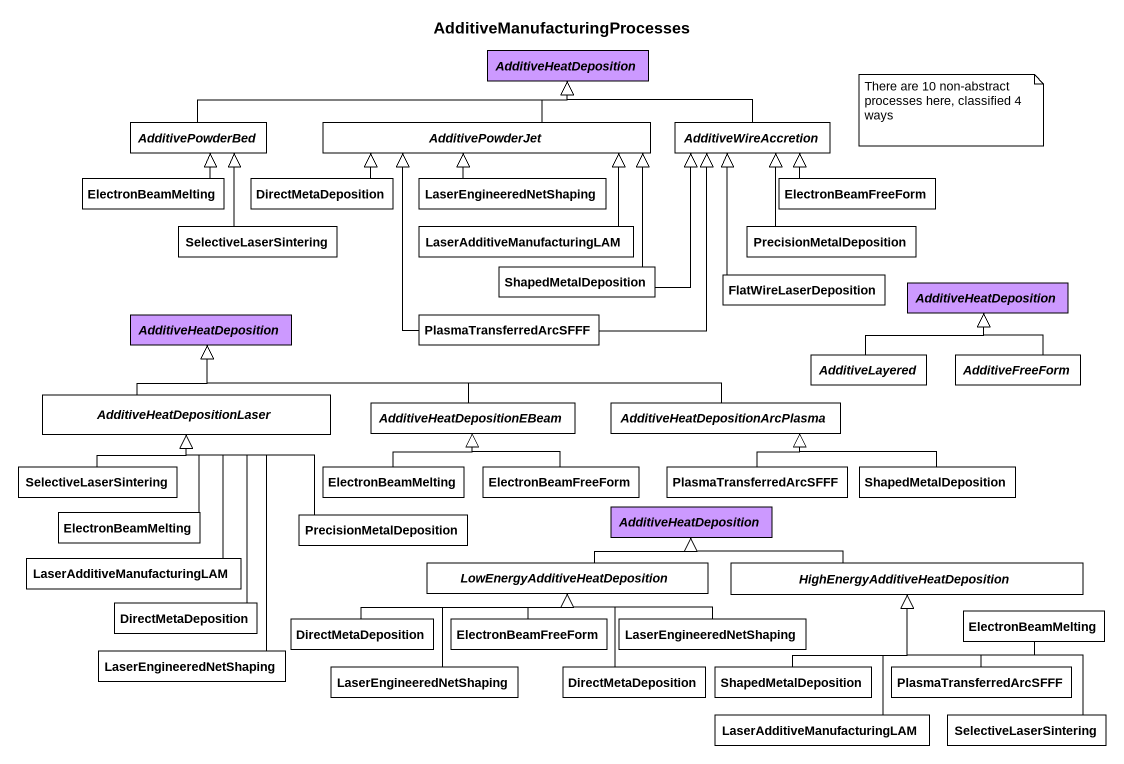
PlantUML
@startuml
title AdditiveManufacturingProcesses
hide circle
hide empty members
abstract class AdditiveHeatDeposition #CC99FF
abstract class AdditivePowderBed
abstract class AdditivePowderJet
abstract class AdditiveWireAccretion
class ElectronBeamMelting
class DirectMetaDeposition
class LaserEngineeredNetShaping
class ElectronBeamFreeForm
class SelectiveLaserSintering
class "LaserAdditiveManufacturingLAM" as LaserAdditiveManufacturingLA
class PrecisionMetalDeposition
class ShapedMetalDeposition
class FlatWireLaserDeposition
abstract class "AdditiveHeatDeposition" as AdditiveHeatDeposition_2 #CC99FF
abstract class "AdditiveHeatDeposition" as AdditiveHeatDeposition_3 #CC99FF
class PlasmaTransferredArcSFFF
abstract class AdditiveLayered
abstract class AdditiveFreeForm
abstract class AdditiveHeatDepositionLaser
abstract class AdditiveHeatDepositionEBeam
abstract class "AdditiveHeatDepositionArcPlasma" as AdditiveHeatDepositionArcPla
class "SelectiveLaserSintering" as SelectiveLaserSintering_2
class "ElectronBeamMelting" as ElectronBeamMelting_2
class "PrecisionMetalDeposition" as PrecisionMetalDeposition_2
class "ElectronBeamMelting" as ElectronBeamMelting_3
class "ElectronBeamFreeForm" as ElectronBeamFreeForm_2
abstract class "AdditiveHeatDeposition" as AdditiveHeatDeposition_4 #CC99FF
class "PlasmaTransferredArcSFFF" as PlasmaTransferredArcSFFF_2
class "ShapedMetalDeposition" as ShapedMetalDeposition_2
class "LaserAdditiveManufacturingLAM" as LaserAdditiveManufacturingLA_2
abstract class "LowEnergyAdditiveHeatDeposition" as LowEnergyAdditiveHeatDeposit
abstract class "HighEnergyAdditiveHeatDeposition" as HighEnergyAdditiveHeatDeposi
class "DirectMetaDeposition" as DirectMetaDeposition_2
class "ElectronBeamMelting" as ElectronBeamMelting_4
class "LaserEngineeredNetShaping" as LaserEngineeredNetShaping_2
class "DirectMetaDeposition" as DirectMetaDeposition_3
class "LaserEngineeredNetShaping" as LaserEngineeredNetShaping_3
class "ElectronBeamFreeForm" as ElectronBeamFreeForm_3
class "DirectMetaDeposition" as DirectMetaDeposition_4
class "LaserEngineeredNetShaping" as LaserEngineeredNetShaping_4
class "ShapedMetalDeposition" as ShapedMetalDeposition_3
class "PlasmaTransferredArcSFFF" as PlasmaTransferredArcSFFF_3
class "LaserAdditiveManufacturingLAM" as LaserAdditiveManufacturingLA_3
class "SelectiveLaserSintering" as SelectiveLaserSintering_3
AdditivePowderBed -right-|> AdditiveHeatDeposition
AdditivePowderJet -up-|> AdditiveHeatDeposition
AdditiveWireAccretion -left-|> AdditiveHeatDeposition
ElectronBeamMelting -up-|> AdditivePowderBed
DirectMetaDeposition -right-|> AdditivePowderJet
LaserEngineeredNetShaping -up-|> AdditivePowderJet
ElectronBeamFreeForm -left-|> AdditiveWireAccretion
SelectiveLaserSintering -up-|> AdditivePowderBed
LaserAdditiveManufacturingLA -up-|> AdditivePowderJet
PrecisionMetalDeposition -up-|> AdditiveWireAccretion
ShapedMetalDeposition -up-|> AdditivePowderJet
ShapedMetalDeposition -up-|> AdditiveWireAccretion
FlatWireLaserDeposition -up-|> AdditiveWireAccretion
PlasmaTransferredArcSFFF -up-|> AdditivePowderJet
PlasmaTransferredArcSFFF -up-|> AdditiveWireAccretion
AdditiveLayered -up-|> AdditiveHeatDeposition_2
AdditiveFreeForm -up-|> AdditiveHeatDeposition_2
AdditiveHeatDepositionLaser -up-|> AdditiveHeatDeposition_3
AdditiveHeatDepositionEBeam -left-|> AdditiveHeatDeposition_3
AdditiveHeatDepositionArcPla -left-|> AdditiveHeatDeposition_3
SelectiveLaserSintering_2 -up-|> AdditiveHeatDepositionLaser
ElectronBeamMelting_2 -up-|> AdditiveHeatDepositionLaser
PrecisionMetalDeposition_2 -left-|> AdditiveHeatDepositionLaser
ElectronBeamMelting_3 -up-|> AdditiveHeatDepositionEBeam
ElectronBeamFreeForm_2 -up-|> AdditiveHeatDepositionEBeam
PlasmaTransferredArcSFFF_2 -up-|> AdditiveHeatDepositionArcPla
ShapedMetalDeposition_2 -left-|> AdditiveHeatDepositionArcPla
LaserAdditiveManufacturingLA_2 -up-|> AdditiveHeatDepositionLaser
LowEnergyAdditiveHeatDeposit -right-|> AdditiveHeatDeposition_4
HighEnergyAdditiveHeatDeposi -left-|> AdditiveHeatDeposition_4
DirectMetaDeposition_2 -up-|> AdditiveHeatDepositionLaser
ElectronBeamMelting_4 -left-|> HighEnergyAdditiveHeatDeposi
LaserEngineeredNetShaping_2 -up-|> AdditiveHeatDepositionLaser
DirectMetaDeposition_3 -right-|> LowEnergyAdditiveHeatDeposit
LaserEngineeredNetShaping_3 -up-|> LowEnergyAdditiveHeatDeposit
ElectronBeamFreeForm_3 -up-|> LowEnergyAdditiveHeatDeposit
DirectMetaDeposition_4 -up-|> LowEnergyAdditiveHeatDeposit
LaserEngineeredNetShaping_4 -left-|> LowEnergyAdditiveHeatDeposit
ShapedMetalDeposition_3 -up-|> HighEnergyAdditiveHeatDeposi
PlasmaTransferredArcSFFF_3 -up-|> HighEnergyAdditiveHeatDeposi
LaserAdditiveManufacturingLA_3 -up-|> HighEnergyAdditiveHeatDeposi
SelectiveLaserSintering_3 -up-|> HighEnergyAdditiveHeatDeposi
note as N1
  There are 10 non-abstract processes here, classified 4 ways
end note
@enduml
